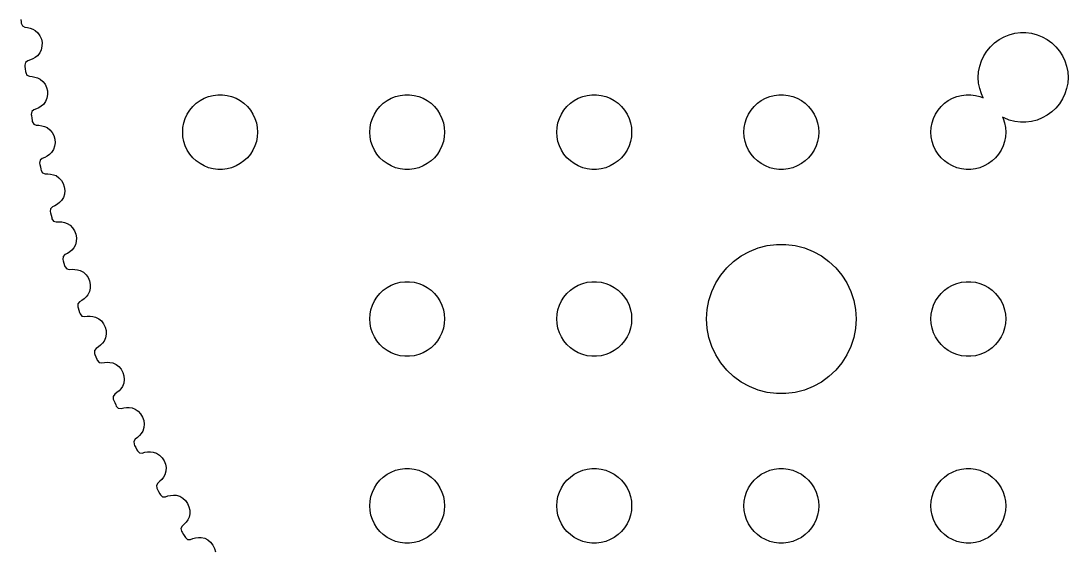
# Model space of a CAD drawing. Header units: metres. Extents: x -45.6 to 45.6, y 64.4 to 155.6.
# Drawn here: x -45.48 to -3.5, y 85.72 to 106.96 of the extents above; entities that cross this region are included whole.
import ezdxf

# ---------------------------------------------------------------- set-up
doc = ezdxf.new("R2010")
doc.units = ezdxf.units.M

msp = doc.modelspace()

# ---------------------------------------------------------------- linework, layer by layer
for p, q in [((-45.485, 107.019), (-45.4784, 106.92)), ((-45.4784, 106.92), (-45.4751, 106.872)), ((-45.4751, 106.872), (-45.4283, 106.763)), ((-45.4283, 106.763), (-45.3304, 106.715)), ((-45.3304, 106.715), (-45.221, 106.702)), ((-45.221, 106.702), (-45.1136, 106.676)), ((-45.1136, 106.676), (-45.0091, 106.637)), ((-45.0091, 106.637), (-44.9082, 106.585)), ((-44.9082, 106.585), (-44.8022, 106.488)), ((-44.8022, 106.488), (-44.7213, 106.37)), ((-44.7213, 106.37), (-44.6667, 106.237)), ((-44.6667, 106.237), (-44.6398, 106.095)), ((-6.45035, 106.084), (-6.26749, 106.217)), ((-6.26749, 106.217), (-6.0694, 106.326)), ((-6.0694, 106.326), (-5.85922, 106.409)), ((-5.85922, 106.409), (-5.64027, 106.465)), ((-5.64027, 106.465), (-5.41602, 106.493)), ((-5.41602, 106.493), (-5.18997, 106.493)), ((-5.18997, 106.493), (-4.96571, 106.465)), ((-4.96571, 106.465), (-4.74677, 106.409)), ((-4.74677, 106.409), (-4.53659, 106.326)), ((-4.53659, 106.326), (-4.3385, 106.217)), ((-4.3385, 106.217), (-4.15562, 106.084)), ((-44.6722, 105.809), (-44.7314, 105.679)), ((-44.6416, 105.95), (-44.6722, 105.809)), ((-44.6398, 106.095), (-44.6416, 105.95)), ((-6.75922, 105.755), (-6.61514, 105.929)), ((-6.61514, 105.929), (-6.45035, 106.084)), ((-4.15562, 106.084), (-3.99084, 105.929)), ((-3.99084, 105.929), (-3.84676, 105.755)), ((-45.1066, 105.395), (-45.2122, 105.363)), ((-45.0055, 105.44), (-45.1066, 105.395)), ((-44.9094, 105.497), (-45.0055, 105.44)), ((-44.819, 105.565), (-44.9094, 105.497)), ((-44.7314, 105.679), (-44.819, 105.565)), ((-6.97659, 105.36), (-6.88034, 105.564)), ((-6.88034, 105.564), (-6.75922, 105.755)), ((-3.84676, 105.755), (-3.72565, 105.564)), ((-3.72565, 105.564), (-3.62939, 105.36)), ((-45.3002, 105.299), (-45.3275, 105.184)), ((-45.3275, 105.184), (-45.3224, 105.136)), ((-45.3224, 105.136), (-45.3117, 105.038)), ((-45.3117, 105.038), (-45.3008, 104.939)), ((-45.2122, 105.363), (-45.3002, 105.299)), ((-7.08879, 104.923), (-7.04645, 105.145)), ((-7.04645, 105.145), (-6.97659, 105.36)), ((-3.62939, 105.36), (-3.55954, 105.145)), ((-3.55954, 105.145), (-3.51718, 104.923)), ((-45.3008, 104.939), (-45.2954, 104.891)), ((-45.2954, 104.891), (-45.2439, 104.785)), ((-45.2439, 104.785), (-45.144, 104.741)), ((-45.144, 104.741), (-45.0341, 104.733)), ((-45.0341, 104.733), (-44.9257, 104.711)), ((-44.9257, 104.711), (-44.8196, 104.677)), ((-44.8196, 104.677), (-44.7166, 104.629)), ((-44.7166, 104.629), (-44.6064, 104.537)), ((-44.6064, 104.537), (-44.5204, 104.423)), ((-7.103, 104.697), (-7.08879, 104.923)), ((-7.08879, 104.471), (-7.103, 104.697)), ((-3.51718, 104.923), (-3.50299, 104.697)), ((-3.50299, 104.697), (-3.51718, 104.471)), ((-44.5204, 104.423), (-44.4601, 104.292)), ((-44.4601, 104.292), (-44.4269, 104.151)), ((-44.4269, 104.151), (-44.4224, 104.006)), ((-7.04645, 104.249), (-7.08879, 104.471)), ((-6.97659, 104.034), (-7.04645, 104.249)), ((-3.55954, 104.249), (-3.62939, 104.034)), ((-3.51718, 104.471), (-3.55954, 104.249)), ((-44.5004, 103.732), (-44.5829, 103.614)), ((-44.4469, 103.864), (-44.5004, 103.732)), ((-44.4224, 104.006), (-44.4469, 103.864)), ((-38.4561, 103.656), (-38.3037, 103.766)), ((-38.3037, 103.766), (-38.1387, 103.857)), ((-38.1387, 103.857), (-37.9635, 103.927)), ((-37.9635, 103.927), (-37.7811, 103.973)), ((-37.7811, 103.973), (-37.5942, 103.997)), ((-37.5942, 103.997), (-37.4058, 103.997)), ((-37.4058, 103.997), (-37.2189, 103.973)), ((-37.2189, 103.973), (-37.0365, 103.927)), ((-37.0365, 103.927), (-36.8613, 103.857)), ((-36.8613, 103.857), (-36.6963, 103.766)), ((-36.6963, 103.766), (-36.5439, 103.656)), ((-30.9561, 103.656), (-30.8037, 103.766)), ((-30.8037, 103.766), (-30.6387, 103.857)), ((-30.6387, 103.857), (-30.4635, 103.927)), ((-30.4635, 103.927), (-30.2811, 103.973)), ((-30.2811, 103.973), (-30.0942, 103.997)), ((-30.0942, 103.997), (-29.9058, 103.997)), ((-29.9058, 103.997), (-29.7189, 103.973)), ((-29.7189, 103.973), (-29.5365, 103.927)), ((-29.5365, 103.927), (-29.3613, 103.857)), ((-29.3613, 103.857), (-29.1963, 103.766)), ((-29.1963, 103.766), (-29.0439, 103.656)), ((-23.4561, 103.656), (-23.3037, 103.766)), ((-23.3037, 103.766), (-23.1387, 103.857)), ((-23.1387, 103.857), (-22.9635, 103.927)), ((-22.9635, 103.927), (-22.7811, 103.973)), ((-22.7811, 103.973), (-22.5942, 103.997)), ((-22.5942, 103.997), (-22.4058, 103.997)), ((-22.4058, 103.997), (-22.2189, 103.973)), ((-22.2189, 103.973), (-22.0365, 103.927)), ((-22.0365, 103.927), (-21.8613, 103.857)), ((-21.8613, 103.857), (-21.6963, 103.766)), ((-21.6963, 103.766), (-21.5439, 103.656)), ((-15.9561, 103.656), (-15.8037, 103.766)), ((-15.8037, 103.766), (-15.6387, 103.857)), ((-15.6387, 103.857), (-15.4635, 103.927)), ((-15.4635, 103.927), (-15.2811, 103.973)), ((-15.2811, 103.973), (-15.0942, 103.997)), ((-15.0942, 103.997), (-14.9058, 103.997)), ((-14.9058, 103.997), (-14.7189, 103.973)), ((-14.7189, 103.973), (-14.5365, 103.927)), ((-14.5365, 103.927), (-14.3613, 103.857)), ((-14.3613, 103.857), (-14.1963, 103.766)), ((-14.1963, 103.766), (-14.0439, 103.656)), ((-8.45613, 103.656), (-8.30373, 103.766)), ((-8.30373, 103.766), (-8.13866, 103.857)), ((-8.13866, 103.857), (-7.96352, 103.927)), ((-7.96352, 103.927), (-7.78107, 103.973)), ((-7.78107, 103.973), (-7.59418, 103.997)), ((-7.59418, 103.997), (-7.40581, 103.997)), ((-7.40581, 103.997), (-7.21892, 103.973)), ((-7.21892, 103.973), (-7.03647, 103.927)), ((-7.03647, 103.927), (-6.90054, 103.873)), ((-6.90054, 103.873), (-6.97659, 104.034)), ((-3.72565, 103.83), (-3.84676, 103.639)), ((-3.62939, 104.034), (-3.72565, 103.83)), ((-45.0521, 103.328), (-45.0742, 103.211)), ((-44.9669, 103.396), (-45.0521, 103.328)), ((-44.8628, 103.432), (-44.9669, 103.396)), ((-44.7637, 103.481), (-44.8628, 103.432)), ((-44.6702, 103.542), (-44.7637, 103.481)), ((-44.5829, 103.614), (-44.6702, 103.542)), ((-38.8145, 103.223), (-38.7135, 103.382)), ((-38.7135, 103.382), (-38.5934, 103.527)), ((-38.5934, 103.527), (-38.4561, 103.656)), ((-36.5439, 103.656), (-36.4065, 103.527)), ((-36.4065, 103.527), (-36.2865, 103.382)), ((-36.2865, 103.382), (-36.1855, 103.223)), ((-31.3145, 103.223), (-31.2135, 103.382)), ((-31.2135, 103.382), (-31.0934, 103.527)), ((-31.0934, 103.527), (-30.9561, 103.656)), ((-29.0439, 103.656), (-28.9065, 103.527)), ((-28.9065, 103.527), (-28.7865, 103.382)), ((-28.7865, 103.382), (-28.6855, 103.223)), ((-23.8145, 103.223), (-23.7135, 103.382)), ((-23.7135, 103.382), (-23.5934, 103.527)), ((-23.5934, 103.527), (-23.4561, 103.656)), ((-21.5439, 103.656), (-21.4065, 103.527)), ((-21.4065, 103.527), (-21.2865, 103.382)), ((-21.2865, 103.382), (-21.1855, 103.223)), ((-16.3145, 103.223), (-16.2135, 103.382)), ((-16.2135, 103.382), (-16.0934, 103.527)), ((-16.0934, 103.527), (-15.9561, 103.656)), ((-14.0439, 103.656), (-13.9065, 103.527)), ((-13.9065, 103.527), (-13.7865, 103.382)), ((-13.7865, 103.382), (-13.6855, 103.223)), ((-8.81445, 103.223), (-8.71352, 103.382)), ((-8.71352, 103.382), (-8.59344, 103.527)), ((-8.59344, 103.527), (-8.45613, 103.656)), ((-4.15562, 103.31), (-4.3385, 103.177)), ((-3.99084, 103.465), (-4.15562, 103.31)), ((-3.84676, 103.639), (-3.99084, 103.465)), ((-45.0742, 103.211), (-45.0671, 103.164)), ((-45.0671, 103.164), (-45.0521, 103.066)), ((-45.0521, 103.066), (-45.0369, 102.968)), ((-45.0369, 102.968), (-45.0294, 102.92)), ((-45.0294, 102.92), (-44.9733, 102.816)), ((-38.9882, 102.688), (-38.9529, 102.873)), ((-38.9529, 102.873), (-38.8947, 103.052)), ((-38.8947, 103.052), (-38.8145, 103.223)), ((-36.1855, 103.223), (-36.1053, 103.052)), ((-36.1053, 103.052), (-36.0471, 102.873)), ((-36.0471, 102.873), (-36.0118, 102.688)), ((-31.4882, 102.688), (-31.4529, 102.873)), ((-31.4529, 102.873), (-31.3947, 103.052)), ((-31.3947, 103.052), (-31.3145, 103.223)), ((-28.6855, 103.223), (-28.6053, 103.052)), ((-28.6053, 103.052), (-28.5471, 102.873)), ((-28.5471, 102.873), (-28.5118, 102.688)), ((-23.9882, 102.688), (-23.9529, 102.873)), ((-23.9529, 102.873), (-23.8947, 103.052)), ((-23.8947, 103.052), (-23.8145, 103.223)), ((-21.1855, 103.223), (-21.1053, 103.052)), ((-21.1053, 103.052), (-21.0471, 102.873)), ((-21.0471, 102.873), (-21.0118, 102.688)), ((-16.4882, 102.688), (-16.4529, 102.873)), ((-16.4529, 102.873), (-16.3947, 103.052)), ((-16.3947, 103.052), (-16.3145, 103.223)), ((-13.6855, 103.223), (-13.6053, 103.052)), ((-13.6053, 103.052), (-13.5471, 102.873)), ((-13.5471, 102.873), (-13.5118, 102.688)), ((-8.98816, 102.688), (-8.95287, 102.873)), ((-8.95287, 102.873), (-8.89465, 103.052)), ((-8.89465, 103.052), (-8.81445, 103.223)), ((-6.0694, 103.068), (-6.1281, 103.101)), ((-6.1281, 103.101), (-6.10533, 103.052)), ((-6.10533, 103.052), (-6.04712, 102.873)), ((-5.85922, 102.985), (-6.0694, 103.068)), ((-6.04712, 102.873), (-6.01183, 102.688)), ((-5.64027, 102.929), (-5.85922, 102.985)), ((-5.41602, 102.901), (-5.64027, 102.929)), ((-5.18997, 102.901), (-5.41602, 102.901)), ((-4.96571, 102.929), (-5.18997, 102.901)), ((-4.74677, 102.985), (-4.96571, 102.929)), ((-4.53659, 103.068), (-4.74677, 102.985)), ((-4.3385, 103.177), (-4.53659, 103.068)), ((-44.9733, 102.816), (-44.8716, 102.777)), ((-44.8716, 102.777), (-44.7615, 102.774)), ((-44.7615, 102.774), (-44.6523, 102.757)), ((-44.6523, 102.757), (-44.5447, 102.727)), ((-44.5447, 102.727), (-44.4397, 102.684)), ((-44.4397, 102.684), (-44.3257, 102.597)), ((-44.3257, 102.597), (-44.2347, 102.486)), ((-44.2347, 102.486), (-44.1688, 102.358)), ((-39, 102.5), (-38.9882, 102.688)), ((-38.9882, 102.312), (-39, 102.5)), ((-36.0118, 102.688), (-36, 102.5)), ((-36, 102.5), (-36.0118, 102.312)), ((-31.5, 102.5), (-31.4882, 102.688)), ((-31.4882, 102.312), (-31.5, 102.5)), ((-28.5118, 102.688), (-28.5, 102.5)), ((-28.5, 102.5), (-28.5118, 102.312)), ((-24, 102.5), (-23.9882, 102.688)), ((-23.9882, 102.312), (-24, 102.5)), ((-21.0118, 102.688), (-21, 102.5)), ((-21, 102.5), (-21.0118, 102.312)), ((-16.5, 102.5), (-16.4882, 102.688)), ((-16.4882, 102.312), (-16.5, 102.5)), ((-13.5118, 102.688), (-13.5, 102.5)), ((-13.5, 102.5), (-13.5118, 102.312)), ((-9, 102.5), (-8.98816, 102.688)), ((-8.98816, 102.312), (-9, 102.5)), ((-6.01183, 102.688), (-6, 102.5)), ((-6, 102.5), (-6.01183, 102.312)), ((-44.1688, 102.358), (-44.1295, 102.219)), ((-44.1187, 102.074), (-44.1369, 101.931)), ((-44.1295, 102.219), (-44.1187, 102.074)), ((-38.9529, 102.127), (-38.9882, 102.312)), ((-38.8947, 101.948), (-38.9529, 102.127)), ((-36.0471, 102.127), (-36.1053, 101.948)), ((-36.0118, 102.312), (-36.0471, 102.127)), ((-31.4529, 102.127), (-31.4882, 102.312)), ((-31.3947, 101.948), (-31.4529, 102.127)), ((-28.5471, 102.127), (-28.6053, 101.948)), ((-28.5118, 102.312), (-28.5471, 102.127)), ((-23.9529, 102.127), (-23.9882, 102.312)), ((-23.8947, 101.948), (-23.9529, 102.127)), ((-21.0471, 102.127), (-21.1053, 101.948)), ((-21.0118, 102.312), (-21.0471, 102.127)), ((-16.4529, 102.127), (-16.4882, 102.312)), ((-16.3947, 101.948), (-16.4529, 102.127)), ((-13.5471, 102.127), (-13.6053, 101.948)), ((-13.5118, 102.312), (-13.5471, 102.127)), ((-8.95287, 102.127), (-8.98816, 102.312)), ((-8.89465, 101.948), (-8.95287, 102.127)), ((-6.04712, 102.127), (-6.10533, 101.948)), ((-6.01183, 102.312), (-6.04712, 102.127)), ((-44.346, 101.6), (-44.4368, 101.535)), ((-44.2619, 101.676), (-44.346, 101.6)), ((-44.1846, 101.797), (-44.2619, 101.676)), ((-44.1369, 101.931), (-44.1846, 101.797)), ((-38.8145, 101.777), (-38.8947, 101.948)), ((-38.7135, 101.618), (-38.8145, 101.777)), ((-38.5934, 101.473), (-38.7135, 101.618)), ((-36.2865, 101.618), (-36.4065, 101.473)), ((-36.1855, 101.777), (-36.2865, 101.618)), ((-36.1053, 101.948), (-36.1855, 101.777)), ((-31.3145, 101.777), (-31.3947, 101.948)), ((-31.2135, 101.618), (-31.3145, 101.777)), ((-31.0934, 101.473), (-31.2135, 101.618)), ((-28.7865, 101.618), (-28.9065, 101.473)), ((-28.6855, 101.777), (-28.7865, 101.618)), ((-28.6053, 101.948), (-28.6855, 101.777)), ((-23.8145, 101.777), (-23.8947, 101.948)), ((-23.7135, 101.618), (-23.8145, 101.777)), ((-23.5934, 101.473), (-23.7135, 101.618)), ((-21.2865, 101.618), (-21.4065, 101.473)), ((-21.1855, 101.777), (-21.2865, 101.618)), ((-21.1053, 101.948), (-21.1855, 101.777)), ((-16.3145, 101.777), (-16.3947, 101.948)), ((-16.2135, 101.618), (-16.3145, 101.777)), ((-16.0934, 101.473), (-16.2135, 101.618)), ((-13.7865, 101.618), (-13.9065, 101.473)), ((-13.6855, 101.777), (-13.7865, 101.618)), ((-13.6053, 101.948), (-13.6855, 101.777)), ((-8.81445, 101.777), (-8.89465, 101.948)), ((-8.71352, 101.618), (-8.81445, 101.777)), ((-8.59344, 101.473), (-8.71352, 101.618)), ((-6.28647, 101.618), (-6.40654, 101.473)), ((-6.18553, 101.777), (-6.28647, 101.618)), ((-6.10533, 101.948), (-6.18553, 101.777)), ((-44.7182, 101.369), (-44.7352, 101.252)), ((-44.7352, 101.252), (-44.7261, 101.205)), ((-44.7261, 101.205), (-44.7068, 101.107)), ((-44.636, 101.441), (-44.7182, 101.369)), ((-44.5337, 101.481), (-44.636, 101.441)), ((-44.4368, 101.535), (-44.5337, 101.481)), ((-38.4561, 101.344), (-38.5934, 101.473)), ((-38.3037, 101.234), (-38.4561, 101.344)), ((-38.1387, 101.143), (-38.3037, 101.234)), ((-36.6963, 101.234), (-36.8613, 101.143)), ((-36.5439, 101.344), (-36.6963, 101.234)), ((-36.4065, 101.473), (-36.5439, 101.344)), ((-30.9561, 101.344), (-31.0934, 101.473)), ((-30.8037, 101.234), (-30.9561, 101.344)), ((-30.6387, 101.143), (-30.8037, 101.234)), ((-29.1963, 101.234), (-29.3613, 101.143)), ((-29.0439, 101.344), (-29.1963, 101.234)), ((-28.9065, 101.473), (-29.0439, 101.344)), ((-23.4561, 101.344), (-23.5934, 101.473)), ((-23.3037, 101.234), (-23.4561, 101.344)), ((-23.1387, 101.143), (-23.3037, 101.234)), ((-21.6963, 101.234), (-21.8613, 101.143)), ((-21.5439, 101.344), (-21.6963, 101.234)), ((-21.4065, 101.473), (-21.5439, 101.344)), ((-15.9561, 101.344), (-16.0934, 101.473)), ((-15.8037, 101.234), (-15.9561, 101.344)), ((-15.6387, 101.143), (-15.8037, 101.234)), ((-14.1963, 101.234), (-14.3613, 101.143)), ((-14.0439, 101.344), (-14.1963, 101.234)), ((-13.9065, 101.473), (-14.0439, 101.344)), ((-8.45613, 101.344), (-8.59344, 101.473)), ((-8.30373, 101.234), (-8.45613, 101.344)), ((-8.13866, 101.143), (-8.30373, 101.234)), ((-6.69626, 101.234), (-6.86133, 101.143)), ((-6.54385, 101.344), (-6.69626, 101.234)), ((-6.40654, 101.473), (-6.54385, 101.344)), ((-44.7068, 101.107), (-44.6873, 101.01)), ((-44.6873, 101.01), (-44.6778, 100.963)), ((-44.6778, 100.963), (-44.6171, 100.861)), ((-44.6171, 100.861), (-44.5138, 100.826)), ((-44.5138, 100.826), (-44.4037, 100.828)), ((-44.4037, 100.828), (-44.2938, 100.816)), ((-44.2938, 100.816), (-44.1851, 100.791)), ((-44.1851, 100.791), (-44.0783, 100.753)), ((-37.9635, 101.073), (-38.1387, 101.143)), ((-37.7811, 101.027), (-37.9635, 101.073)), ((-37.5942, 101.003), (-37.7811, 101.027)), ((-37.4058, 101.003), (-37.5942, 101.003)), ((-37.2189, 101.027), (-37.4058, 101.003)), ((-37.0365, 101.073), (-37.2189, 101.027)), ((-36.8613, 101.143), (-37.0365, 101.073)), ((-30.4635, 101.073), (-30.6387, 101.143)), ((-30.2811, 101.027), (-30.4635, 101.073)), ((-30.0942, 101.003), (-30.2811, 101.027)), ((-29.9058, 101.003), (-30.0942, 101.003)), ((-29.7189, 101.027), (-29.9058, 101.003)), ((-29.5365, 101.073), (-29.7189, 101.027)), ((-29.3613, 101.143), (-29.5365, 101.073)), ((-22.9635, 101.073), (-23.1387, 101.143)), ((-22.7811, 101.027), (-22.9635, 101.073)), ((-22.5942, 101.003), (-22.7811, 101.027)), ((-22.4058, 101.003), (-22.5942, 101.003)), ((-22.2189, 101.027), (-22.4058, 101.003)), ((-22.0365, 101.073), (-22.2189, 101.027)), ((-21.8613, 101.143), (-22.0365, 101.073)), ((-15.4635, 101.073), (-15.6387, 101.143)), ((-15.2811, 101.027), (-15.4635, 101.073)), ((-15.0942, 101.003), (-15.2811, 101.027)), ((-14.9058, 101.003), (-15.0942, 101.003)), ((-14.7189, 101.027), (-14.9058, 101.003)), ((-14.5365, 101.073), (-14.7189, 101.027)), ((-14.3613, 101.143), (-14.5365, 101.073)), ((-7.96352, 101.073), (-8.13866, 101.143)), ((-7.78107, 101.027), (-7.96352, 101.073)), ((-7.59418, 101.003), (-7.78107, 101.027)), ((-7.40581, 101.003), (-7.59418, 101.003)), ((-7.21892, 101.027), (-7.40581, 101.003)), ((-7.03647, 101.073), (-7.21892, 101.027)), ((-6.86133, 101.143), (-7.03647, 101.073)), ((-44.0783, 100.753), (-43.9605, 100.67)), ((-43.9605, 100.67), (-43.8649, 100.564)), ((-43.8649, 100.564), (-43.7934, 100.439)), ((-43.7934, 100.439), (-43.7481, 100.301)), ((-43.743, 100.014), (-43.7847, 99.8771)), ((-43.7481, 100.301), (-43.731, 100.157)), ((-43.731, 100.157), (-43.743, 100.014)), ((-44.2202, 99.5018), (-44.2991, 99.4267)), ((-44.1197, 99.547), (-44.2202, 99.5018)), ((-44.0252, 99.6044), (-44.1197, 99.547)), ((-43.9374, 99.6732), (-44.0252, 99.6044)), ((-43.8567, 99.7528), (-43.9374, 99.6732)), ((-43.7847, 99.8771), (-43.8567, 99.7528)), ((-44.2991, 99.4267), (-44.3111, 99.3088)), ((-44.3111, 99.3088), (-44.2999, 99.2623)), ((-44.2999, 99.2623), (-44.2763, 99.1657)), ((-44.2763, 99.1657), (-44.2526, 99.0691)), ((-44.2526, 99.0691), (-44.241, 99.0226)), ((-44.241, 99.0226), (-44.176, 98.9237)), ((-44.176, 98.9237), (-44.0713, 98.8934)), ((-44.0713, 98.8934), (-43.9613, 98.8998)), ((-43.9613, 98.8998), (-43.8511, 98.8926)), ((-43.8511, 98.8926), (-43.7413, 98.8721)), ((-43.7413, 98.8721), (-43.633, 98.8387)), ((-43.633, 98.8387), (-43.5117, 98.7616)), ((-43.5117, 98.7616), (-43.4115, 98.6595)), ((-43.4115, 98.6595), (-43.3347, 98.5379)), ((-43.3347, 98.5379), (-43.2834, 98.4023)), ((-43.2834, 98.4023), (-43.26, 98.2591)), ((-43.26, 98.2591), (-43.2657, 98.1154)), ((-43.368, 97.8495), (-43.4451, 97.7666)), ((-43.3015, 97.9769), (-43.368, 97.8495)), ((-43.2657, 98.1154), (-43.3015, 97.9769)), ((-16.2773, 97.7145), (-15.927, 97.8532)), ((-15.927, 97.8532), (-15.5621, 97.9469)), ((-15.5621, 97.9469), (-15.1884, 97.9941)), ((-15.1884, 97.9941), (-14.8116, 97.9941)), ((-14.8116, 97.9941), (-14.4379, 97.9469)), ((-14.4379, 97.9469), (-14.0729, 97.8532)), ((-14.0729, 97.8532), (-13.7227, 97.7145)), ((-43.7957, 97.5045), (-43.8026, 97.3862)), ((-43.7202, 97.5829), (-43.7957, 97.5045)), ((-43.6217, 97.6324), (-43.7202, 97.5829)), ((-43.5299, 97.6939), (-43.6217, 97.6324)), ((-43.4451, 97.7666), (-43.5299, 97.6939)), ((-16.9123, 97.3116), (-16.6075, 97.533)), ((-16.6075, 97.533), (-16.2773, 97.7145)), ((-13.7227, 97.7145), (-13.3925, 97.533)), ((-13.3925, 97.533), (-13.0877, 97.3116)), ((-43.8026, 97.3862), (-43.7893, 97.3402)), ((-43.7893, 97.3402), (-43.7616, 97.2447)), ((-43.7616, 97.2447), (-43.7337, 97.1492)), ((-43.7337, 97.1492), (-43.7201, 97.1033)), ((-43.7201, 97.1033), (-43.6509, 97.0073)), ((-43.6509, 97.0073), (-43.5449, 96.9817)), ((-43.5449, 96.9817), (-43.4353, 96.9928)), ((-43.4353, 96.9928), (-43.3248, 96.9904)), ((-43.3248, 96.9904), (-43.2143, 96.9747)), ((-17.427, 96.7634), (-17.1869, 97.0536)), ((-17.1869, 97.0536), (-16.9123, 97.3116)), ((-13.0877, 97.3116), (-12.8131, 97.0536)), ((-12.8131, 97.0536), (-12.5729, 96.7634)), ((-43.2143, 96.9747), (-43.1046, 96.946)), ((-43.1046, 96.946), (-42.9801, 96.8743)), ((-42.9801, 96.8743), (-42.8756, 96.7767)), ((-42.8756, 96.7767), (-42.7935, 96.6586)), ((-42.7935, 96.6586), (-42.7363, 96.5253)), ((-17.6289, 96.4453), (-17.427, 96.7634)), ((-12.5729, 96.7634), (-12.3711, 96.4453)), ((-42.7363, 96.5253), (-42.7067, 96.3833)), ((-42.7062, 96.2395), (-42.7358, 96.0996)), ((-42.7067, 96.3833), (-42.7062, 96.2395)), ((-31.0934, 96.0268), (-30.9561, 96.1558)), ((-30.9561, 96.1558), (-30.8037, 96.2665)), ((-30.8037, 96.2665), (-30.6387, 96.3573)), ((-30.6387, 96.3573), (-30.4635, 96.4266)), ((-30.4635, 96.4266), (-30.2811, 96.4734)), ((-30.2811, 96.4734), (-30.0942, 96.4971)), ((-30.0942, 96.4971), (-29.9058, 96.4971)), ((-29.9058, 96.4971), (-29.7189, 96.4734)), ((-29.7189, 96.4734), (-29.5365, 96.4266)), ((-29.5365, 96.4266), (-29.3613, 96.3573)), ((-29.3613, 96.3573), (-29.1963, 96.2665)), ((-29.1963, 96.2665), (-29.0439, 96.1558)), ((-29.0439, 96.1558), (-28.9065, 96.0268)), ((-23.5934, 96.0268), (-23.4561, 96.1558)), ((-23.4561, 96.1558), (-23.3037, 96.2665)), ((-23.3037, 96.2665), (-23.1387, 96.3573)), ((-23.1387, 96.3573), (-22.9635, 96.4266)), ((-22.9635, 96.4266), (-22.7811, 96.4734)), ((-22.7811, 96.4734), (-22.5942, 96.4971)), ((-22.5942, 96.4971), (-22.4058, 96.4971)), ((-22.4058, 96.4971), (-22.2189, 96.4734)), ((-22.2189, 96.4734), (-22.0365, 96.4266)), ((-22.0365, 96.4266), (-21.8613, 96.3573)), ((-21.8613, 96.3573), (-21.6963, 96.2665)), ((-21.6963, 96.2665), (-21.5439, 96.1558)), ((-21.5439, 96.1558), (-21.4065, 96.0268)), ((-17.7893, 96.1044), (-17.6289, 96.4453)), ((-12.3711, 96.4453), (-12.2107, 96.1044)), ((-8.59344, 96.0268), (-8.45613, 96.1558)), ((-8.45613, 96.1558), (-8.30373, 96.2665)), ((-8.30373, 96.2665), (-8.13866, 96.3573)), ((-8.13866, 96.3573), (-7.96352, 96.4266)), ((-7.96352, 96.4266), (-7.78107, 96.4734)), ((-7.78107, 96.4734), (-7.59418, 96.4971)), ((-7.59418, 96.4971), (-7.40581, 96.4971)), ((-7.40581, 96.4971), (-7.21892, 96.4734)), ((-7.21892, 96.4734), (-7.03647, 96.4266)), ((-7.03647, 96.4266), (-6.86133, 96.3573)), ((-6.86133, 96.3573), (-6.69626, 96.2665)), ((-6.69626, 96.2665), (-6.54385, 96.1558)), ((-6.54385, 96.1558), (-6.40654, 96.0268)), ((-43.0408, 95.7415), (-43.1369, 95.6877)), ((-42.9517, 95.8069), (-43.0408, 95.7415)), ((-42.8701, 95.8831), (-42.9517, 95.8069)), ((-42.7967, 95.9694), (-42.8701, 95.8831)), ((-42.7358, 96.0996), (-42.7967, 95.9694)), ((-31.3947, 95.5522), (-31.3145, 95.7226)), ((-31.3145, 95.7226), (-31.2135, 95.8817)), ((-31.2135, 95.8817), (-31.0934, 96.0268)), ((-28.9065, 96.0268), (-28.7865, 95.8817)), ((-28.7865, 95.8817), (-28.6855, 95.7226)), ((-28.6855, 95.7226), (-28.6053, 95.5522)), ((-23.8947, 95.5522), (-23.8145, 95.7226)), ((-23.8145, 95.7226), (-23.7135, 95.8817)), ((-23.7135, 95.8817), (-23.5934, 96.0268)), ((-21.4065, 96.0268), (-21.2865, 95.8817)), ((-21.2865, 95.8817), (-21.1855, 95.7226)), ((-21.1855, 95.7226), (-21.1053, 95.5522)), ((-17.9763, 95.376), (-17.9057, 95.7461)), ((-17.9057, 95.7461), (-17.7893, 96.1044)), ((-12.2107, 96.1044), (-12.0942, 95.7461)), ((-12.0942, 95.7461), (-12.0237, 95.376)), ((-8.89465, 95.5522), (-8.81445, 95.7226)), ((-8.81445, 95.7226), (-8.71352, 95.8817)), ((-8.71352, 95.8817), (-8.59344, 96.0268)), ((-6.40654, 96.0268), (-6.28647, 95.8817)), ((-6.28647, 95.8817), (-6.18553, 95.7226)), ((-6.18553, 95.7226), (-6.10533, 95.5522)), ((-43.209, 95.606), (-43.2106, 95.4875)), ((-43.2106, 95.4875), (-43.1954, 95.4422)), ((-43.1369, 95.6877), (-43.209, 95.606)), ((-43.1954, 95.4422), (-43.1636, 95.3479)), ((-43.1636, 95.3479), (-43.1315, 95.2538)), ((-31.4882, 95.188), (-31.4529, 95.373)), ((-31.4529, 95.373), (-31.3947, 95.5522)), ((-28.6053, 95.5522), (-28.5471, 95.373)), ((-28.5471, 95.373), (-28.5118, 95.188)), ((-23.9882, 95.188), (-23.9529, 95.373)), ((-23.9529, 95.373), (-23.8947, 95.5522)), ((-21.1053, 95.5522), (-21.0471, 95.373)), ((-21.0471, 95.373), (-21.0118, 95.188)), ((-18, 95), (-17.9763, 95.376)), ((-12.0237, 95.376), (-12, 95)), ((-8.98816, 95.188), (-8.95287, 95.373)), ((-8.95287, 95.373), (-8.89465, 95.5522)), ((-6.10533, 95.5522), (-6.04712, 95.373)), ((-6.04712, 95.373), (-6.01183, 95.188)), ((-43.1315, 95.2538), (-43.116, 95.2086)), ((-43.116, 95.2086), (-43.0426, 95.1157)), ((-43.0426, 95.1157), (-42.9356, 95.0947)), ((-42.9356, 95.0947), (-42.8266, 95.1105)), ((-42.8266, 95.1105), (-42.7161, 95.113)), ((-42.7161, 95.113), (-42.605, 95.1021)), ((-42.605, 95.1021), (-42.4942, 95.0782)), ((-42.4942, 95.0782), (-42.3667, 95.012)), ((-42.3667, 95.012), (-42.258, 94.9191)), ((-42.258, 94.9191), (-42.1708, 94.8046)), ((-31.5, 95), (-31.4882, 95.188)), ((-31.4882, 94.812), (-31.5, 95)), ((-28.5118, 95.188), (-28.5, 95)), ((-28.5, 95), (-28.5118, 94.812)), ((-24, 95), (-23.9882, 95.188)), ((-23.9882, 94.812), (-24, 95)), ((-21.0118, 95.188), (-21, 95)), ((-21, 95), (-21.0118, 94.812)), ((-17.9763, 94.624), (-18, 95)), ((-12, 95), (-12.0237, 94.624)), ((-9, 95), (-8.98816, 95.188)), ((-8.98816, 94.812), (-9, 95)), ((-6.01183, 95.188), (-6, 95)), ((-6, 95), (-6.01183, 94.812)), ((-42.1708, 94.8046), (-42.1079, 94.674)), ((-42.1079, 94.674), (-42.0721, 94.5335)), ((-42.0721, 94.5335), (-42.0653, 94.3898)), ((-31.4529, 94.627), (-31.4882, 94.812)), ((-31.3947, 94.4478), (-31.4529, 94.627)), ((-28.5471, 94.627), (-28.6053, 94.4478)), ((-28.5118, 94.812), (-28.5471, 94.627)), ((-23.9529, 94.627), (-23.9882, 94.812)), ((-23.8947, 94.4478), (-23.9529, 94.627)), ((-21.0471, 94.627), (-21.1053, 94.4478)), ((-21.0118, 94.812), (-21.0471, 94.627)), ((-17.9057, 94.2539), (-17.9763, 94.624)), ((-12.0237, 94.624), (-12.0942, 94.2539)), ((-8.95287, 94.627), (-8.98816, 94.812)), ((-8.89465, 94.4478), (-8.95287, 94.627)), ((-6.04712, 94.627), (-6.10533, 94.4478)), ((-6.01183, 94.812), (-6.04712, 94.627)), ((-42.1439, 94.116), (-42.2136, 94.0266)), ((-42.0888, 94.2487), (-42.1439, 94.116)), ((-42.0653, 94.3898), (-42.0888, 94.2487)), ((-31.3145, 94.2774), (-31.3947, 94.4478)), ((-31.2135, 94.1183), (-31.3145, 94.2774)), ((-31.0934, 93.9732), (-31.2135, 94.1183)), ((-28.7865, 94.1183), (-28.9065, 93.9732)), ((-28.6855, 94.2774), (-28.7865, 94.1183)), ((-28.6053, 94.4478), (-28.6855, 94.2774)), ((-23.8145, 94.2774), (-23.8947, 94.4478)), ((-23.7135, 94.1183), (-23.8145, 94.2774)), ((-23.5934, 93.9732), (-23.7135, 94.1183)), ((-21.2865, 94.1183), (-21.4065, 93.9732)), ((-21.1855, 94.2774), (-21.2865, 94.1183)), ((-21.1053, 94.4478), (-21.1855, 94.2774)), ((-17.7893, 93.8956), (-17.9057, 94.2539)), ((-12.0942, 94.2539), (-12.2107, 93.8956)), ((-8.81445, 94.2774), (-8.89465, 94.4478)), ((-8.71352, 94.1183), (-8.81445, 94.2774)), ((-8.59344, 93.9732), (-8.71352, 94.1183)), ((-6.28647, 94.1183), (-6.40654, 93.9732)), ((-6.18553, 94.2774), (-6.28647, 94.1183)), ((-6.10533, 94.4478), (-6.18553, 94.2774)), ((-42.4716, 93.8197), (-42.54, 93.735)), ((-42.54, 93.735), (-42.5365, 93.6165)), ((-42.3779, 93.8776), (-42.4716, 93.8197)), ((-42.2917, 93.9469), (-42.3779, 93.8776)), ((-42.2136, 94.0266), (-42.2917, 93.9469)), ((-30.9561, 93.8442), (-31.0934, 93.9732)), ((-30.8037, 93.7335), (-30.9561, 93.8442)), ((-30.6387, 93.6428), (-30.8037, 93.7335)), ((-30.4635, 93.5734), (-30.6387, 93.6428)), ((-29.3613, 93.6428), (-29.5365, 93.5734)), ((-29.1963, 93.7335), (-29.3613, 93.6428)), ((-29.0439, 93.8442), (-29.1963, 93.7335)), ((-28.9065, 93.9732), (-29.0439, 93.8442)), ((-23.4561, 93.8442), (-23.5934, 93.9732)), ((-23.3037, 93.7335), (-23.4561, 93.8442)), ((-23.1387, 93.6428), (-23.3037, 93.7335)), ((-22.9635, 93.5734), (-23.1387, 93.6428)), ((-21.8613, 93.6428), (-22.0365, 93.5734)), ((-21.6963, 93.7335), (-21.8613, 93.6428)), ((-21.5439, 93.8442), (-21.6963, 93.7335)), ((-21.4065, 93.9732), (-21.5439, 93.8442)), ((-17.6289, 93.5547), (-17.7893, 93.8956)), ((-12.2107, 93.8956), (-12.3711, 93.5547)), ((-8.45613, 93.8442), (-8.59344, 93.9732)), ((-8.30373, 93.7335), (-8.45613, 93.8442)), ((-8.13866, 93.6428), (-8.30373, 93.7335)), ((-7.96352, 93.5734), (-8.13866, 93.6428)), ((-6.86133, 93.6428), (-7.03647, 93.5734)), ((-6.69626, 93.7335), (-6.86133, 93.6428)), ((-6.54385, 93.8442), (-6.69626, 93.7335)), ((-6.40654, 93.9732), (-6.54385, 93.8442)), ((-42.5365, 93.6165), (-42.5193, 93.5719)), ((-42.5193, 93.5719), (-42.4834, 93.4791)), ((-42.4834, 93.4791), (-42.4472, 93.3865)), ((-42.4472, 93.3865), (-42.4297, 93.3419)), ((-42.4297, 93.3419), (-42.3524, 93.2524)), ((-42.3524, 93.2524), (-42.2446, 93.236)), ((-42.2446, 93.236), (-42.1364, 93.2567)), ((-42.1364, 93.2567), (-42.0261, 93.2639)), ((-42.0261, 93.2639), (-41.9146, 93.2579)), ((-41.9146, 93.2579), (-41.8028, 93.2389)), ((-41.8028, 93.2389), (-41.6726, 93.1783)), ((-30.2811, 93.5266), (-30.4635, 93.5734)), ((-30.0942, 93.503), (-30.2811, 93.5266)), ((-29.9058, 93.503), (-30.0942, 93.503)), ((-29.7189, 93.5266), (-29.9058, 93.503)), ((-29.5365, 93.5734), (-29.7189, 93.5266)), ((-22.7811, 93.5266), (-22.9635, 93.5734)), ((-22.5942, 93.503), (-22.7811, 93.5266)), ((-22.4058, 93.503), (-22.5942, 93.503)), ((-22.2189, 93.5266), (-22.4058, 93.503)), ((-22.0365, 93.5734), (-22.2189, 93.5266)), ((-17.427, 93.2366), (-17.6289, 93.5547)), ((-17.1869, 92.9464), (-17.427, 93.2366)), ((-12.5729, 93.2366), (-12.8131, 92.9464)), ((-12.3711, 93.5547), (-12.5729, 93.2366)), ((-7.78107, 93.5266), (-7.96352, 93.5734)), ((-7.59418, 93.503), (-7.78107, 93.5266)), ((-7.40581, 93.503), (-7.59418, 93.503)), ((-7.21892, 93.5266), (-7.40581, 93.503)), ((-7.03647, 93.5734), (-7.21892, 93.5266)), ((-41.6726, 93.1783), (-41.5599, 93.0902)), ((-41.5599, 93.0902), (-41.4679, 92.9796)), ((-41.4679, 92.9796), (-41.3993, 92.8519)), ((-41.3993, 92.8519), (-41.3574, 92.713)), ((-16.9123, 92.6885), (-17.1869, 92.9464)), ((-12.8131, 92.9464), (-13.0877, 92.6885)), ((-41.3617, 92.4278), (-41.411, 92.2928)), ((-41.3444, 92.5697), (-41.3617, 92.4278)), ((-41.3574, 92.713), (-41.3444, 92.5697)), ((-16.6075, 92.467), (-16.9123, 92.6885)), ((-16.2773, 92.2855), (-16.6075, 92.467)), ((-13.3925, 92.467), (-13.7227, 92.2855)), ((-13.0877, 92.6885), (-13.3925, 92.467)), ((-41.7254, 91.9825), (-41.7901, 91.8949)), ((-41.6343, 92.0445), (-41.7254, 91.9825)), ((-41.5512, 92.1174), (-41.6343, 92.0445)), ((-41.4766, 92.2005), (-41.5512, 92.1174)), ((-41.411, 92.2928), (-41.4766, 92.2005)), ((-15.927, 92.1468), (-16.2773, 92.2855)), ((-15.5621, 92.0531), (-15.927, 92.1468)), ((-15.1884, 92.0059), (-15.5621, 92.0531)), ((-14.8116, 92.0059), (-15.1884, 92.0059)), ((-14.4379, 92.0531), (-14.8116, 92.0059)), ((-14.0729, 92.1468), (-14.4379, 92.0531)), ((-13.7227, 92.2855), (-14.0729, 92.1468)), ((-41.7901, 91.8949), (-41.7814, 91.7767)), ((-41.7814, 91.7767), (-41.7622, 91.7328)), ((-41.7622, 91.7328), (-41.7223, 91.6418)), ((-41.7223, 91.6418), (-41.6821, 91.5508)), ((-41.6821, 91.5508), (-41.6627, 91.507)), ((-41.6627, 91.507), (-41.5815, 91.4209)), ((-41.5815, 91.4209), (-41.4732, 91.4093)), ((-41.4732, 91.4093), (-41.3659, 91.4346)), ((-41.3659, 91.4346), (-41.2561, 91.4467)), ((-41.2561, 91.4467), (-41.1445, 91.4456)), ((-41.1445, 91.4456), (-41.032, 91.4314)), ((-41.032, 91.4314), (-40.8992, 91.3766)), ((-40.8992, 91.3766), (-40.7828, 91.2935)), ((-40.7828, 91.2935), (-40.686, 91.187)), ((-40.686, 91.187), (-40.6119, 91.0624)), ((-40.6119, 91.0624), (-40.564, 90.9255)), ((-40.564, 90.9255), (-40.5447, 90.7829)), ((-40.5447, 90.7829), (-40.5558, 90.6403)), ((-40.7316, 90.322), (-40.8114, 90.2455)), ((-40.6608, 90.4082), (-40.7316, 90.322)), ((-40.5992, 90.5034), (-40.6608, 90.4082)), ((-40.5558, 90.6403), (-40.5992, 90.5034)), ((-40.8997, 90.1796), (-40.9606, 90.0892)), ((-40.9606, 90.0892), (-40.9467, 89.9716)), ((-40.9467, 89.9716), (-40.9257, 89.9286)), ((-40.9257, 89.9286), (-40.8818, 89.8393)), ((-40.8114, 90.2455), (-40.8997, 90.1796)), ((-40.8818, 89.8393), (-40.8377, 89.7502)), ((-40.8377, 89.7502), (-40.8164, 89.7073)), ((-40.8164, 89.7073), (-40.7316, 89.6248)), ((-40.7316, 89.6248), (-40.6228, 89.6179)), ((-40.6228, 89.6179), (-40.5168, 89.6479)), ((-40.5168, 89.6479), (-40.4075, 89.6648)), ((-40.4075, 89.6648), (-40.296, 89.6685)), ((-40.296, 89.6685), (-40.183, 89.6593)), ((-40.183, 89.6593), (-40.0479, 89.6103)), ((-40.0479, 89.6103), (-39.928, 89.5323)), ((-39.928, 89.5323), (-39.8266, 89.4302)), ((-39.8266, 89.4302), (-39.7472, 89.3089)), ((-39.7472, 89.3089), (-39.6934, 89.1743)), ((-39.6934, 89.1743), (-39.6679, 89.0327)), ((-39.6679, 89.0327), (-39.6728, 88.8897)), ((-39.7675, 88.6533), (-39.8345, 88.564)), ((-39.7101, 88.751), (-39.7675, 88.6533)), ((-39.6728, 88.8897), (-39.7101, 88.751)), ((-31.0934, 88.5268), (-30.9561, 88.6558)), ((-30.9561, 88.6558), (-30.8037, 88.7665)), ((-30.8037, 88.7665), (-30.6387, 88.8573)), ((-30.6387, 88.8573), (-30.4635, 88.9266)), ((-30.4635, 88.9266), (-30.2811, 88.9734)), ((-30.2811, 88.9734), (-30.0942, 88.997)), ((-30.0942, 88.997), (-29.9058, 88.997)), ((-29.9058, 88.997), (-29.7189, 88.9734)), ((-29.7189, 88.9734), (-29.5365, 88.9266)), ((-29.5365, 88.9266), (-29.3613, 88.8573)), ((-29.3613, 88.8573), (-29.1963, 88.7665)), ((-29.1963, 88.7665), (-29.0439, 88.6558)), ((-29.0439, 88.6558), (-28.9065, 88.5268)), ((-23.5934, 88.5268), (-23.4561, 88.6558)), ((-23.4561, 88.6558), (-23.3037, 88.7665)), ((-23.3037, 88.7665), (-23.1387, 88.8573)), ((-23.1387, 88.8573), (-22.9635, 88.9266)), ((-22.9635, 88.9266), (-22.7811, 88.9734)), ((-22.7811, 88.9734), (-22.5942, 88.997)), ((-22.5942, 88.997), (-22.4058, 88.997)), ((-22.4058, 88.997), (-22.2189, 88.9734)), ((-22.2189, 88.9734), (-22.0365, 88.9266)), ((-22.0365, 88.9266), (-21.8613, 88.8573)), ((-21.8613, 88.8573), (-21.6963, 88.7665)), ((-21.6963, 88.7665), (-21.5439, 88.6558)), ((-21.5439, 88.6558), (-21.4065, 88.5268)), ((-16.0934, 88.5268), (-15.9561, 88.6558)), ((-15.9561, 88.6558), (-15.8037, 88.7665)), ((-15.8037, 88.7665), (-15.6387, 88.8573)), ((-15.6387, 88.8573), (-15.4635, 88.9266)), ((-15.4635, 88.9266), (-15.2811, 88.9734)), ((-15.2811, 88.9734), (-15.0942, 88.997)), ((-15.0942, 88.997), (-14.9058, 88.997)), ((-14.9058, 88.997), (-14.7189, 88.9734)), ((-14.7189, 88.9734), (-14.5365, 88.9266)), ((-14.5365, 88.9266), (-14.3613, 88.8573)), ((-14.3613, 88.8573), (-14.1963, 88.7665)), ((-14.1963, 88.7665), (-14.0439, 88.6558)), ((-14.0439, 88.6558), (-13.9065, 88.5268)), ((-8.59344, 88.5268), (-8.45613, 88.6558)), ((-8.45613, 88.6558), (-8.30373, 88.7665)), ((-8.30373, 88.7665), (-8.13866, 88.8573)), ((-8.13866, 88.8573), (-7.96352, 88.9266)), ((-7.96352, 88.9266), (-7.78107, 88.9734)), ((-7.78107, 88.9734), (-7.59418, 88.997)), ((-7.59418, 88.997), (-7.40581, 88.997)), ((-7.40581, 88.997), (-7.21892, 88.9734)), ((-7.21892, 88.9734), (-7.03647, 88.9266)), ((-7.03647, 88.9266), (-6.86133, 88.8573)), ((-6.86133, 88.8573), (-6.69626, 88.7665)), ((-6.69626, 88.7665), (-6.54385, 88.6558)), ((-6.54385, 88.6558), (-6.40654, 88.5268)), ((-39.9963, 88.4145), (-40.0531, 88.3215)), ((-40.0531, 88.3215), (-40.0341, 88.2045)), ((-40.0341, 88.2045), (-40.0112, 88.1625)), ((-40.0112, 88.1625), (-39.9635, 88.0753)), ((-39.9109, 88.4841), (-39.9963, 88.4145)), ((-39.8345, 88.564), (-39.9109, 88.4841)), ((-31.3947, 88.0522), (-31.3145, 88.2226)), ((-31.3145, 88.2226), (-31.2135, 88.3817)), ((-31.2135, 88.3817), (-31.0934, 88.5268)), ((-28.9065, 88.5268), (-28.7865, 88.3817)), ((-28.7865, 88.3817), (-28.6855, 88.2226)), ((-28.6855, 88.2226), (-28.6053, 88.0522)), ((-23.8947, 88.0522), (-23.8145, 88.2226)), ((-23.8145, 88.2226), (-23.7135, 88.3817)), ((-23.7135, 88.3817), (-23.5934, 88.5268)), ((-21.4065, 88.5268), (-21.2865, 88.3817)), ((-21.2865, 88.3817), (-21.1855, 88.2226)), ((-21.1855, 88.2226), (-21.1053, 88.0522)), ((-16.3947, 88.0522), (-16.3145, 88.2226)), ((-16.3145, 88.2226), (-16.2135, 88.3817)), ((-16.2135, 88.3817), (-16.0934, 88.5268)), ((-13.9065, 88.5268), (-13.7865, 88.3817)), ((-13.7865, 88.3817), (-13.6855, 88.2226)), ((-13.6855, 88.2226), (-13.6053, 88.0522)), ((-8.89465, 88.0522), (-8.81445, 88.2226)), ((-8.81445, 88.2226), (-8.71352, 88.3817)), ((-8.71352, 88.3817), (-8.59344, 88.5268)), ((-6.40654, 88.5268), (-6.28647, 88.3817)), ((-6.28647, 88.3817), (-6.18553, 88.2226)), ((-6.18553, 88.2226), (-6.10533, 88.0522)), ((-39.9635, 88.0753), (-39.9156, 87.9881)), ((-39.9156, 87.9881), (-39.8924, 87.9463)), ((-39.8924, 87.9463), (-39.804, 87.8675)), ((-39.804, 87.8675), (-39.6951, 87.8654)), ((-39.6951, 87.8654), (-39.5904, 87.9)), ((-39.5904, 87.9), (-39.4821, 87.9216)), ((-39.4821, 87.9216), (-39.3708, 87.9302)), ((-39.3708, 87.9302), (-39.2574, 87.9259)), ((-39.2574, 87.9259), (-39.1204, 87.8828)), ((-39.1204, 87.8828), (-38.9972, 87.8102)), ((-38.9972, 87.8102), (-38.8915, 87.7126)), ((-31.4882, 87.688), (-31.4529, 87.873)), ((-31.4529, 87.873), (-31.3947, 88.0522)), ((-28.6053, 88.0522), (-28.5471, 87.873)), ((-28.5471, 87.873), (-28.5118, 87.688)), ((-23.9882, 87.688), (-23.9529, 87.873)), ((-23.9529, 87.873), (-23.8947, 88.0522)), ((-21.1053, 88.0522), (-21.0471, 87.873)), ((-21.0471, 87.873), (-21.0118, 87.688)), ((-16.4882, 87.688), (-16.4529, 87.873)), ((-16.4529, 87.873), (-16.3947, 88.0522)), ((-13.6053, 88.0522), (-13.5471, 87.873)), ((-13.5471, 87.873), (-13.5118, 87.688)), ((-8.98816, 87.688), (-8.95287, 87.873)), ((-8.95287, 87.873), (-8.89465, 88.0522)), ((-6.10533, 88.0522), (-6.04712, 87.873)), ((-6.04712, 87.873), (-6.01183, 87.688)), ((-38.8915, 87.7126), (-38.8068, 87.5949)), ((-38.8068, 87.5949), (-38.7472, 87.4627)), ((-38.7472, 87.4627), (-38.7155, 87.3224)), ((-31.5, 87.5), (-31.4882, 87.688)), ((-31.4882, 87.312), (-31.5, 87.5)), ((-28.5118, 87.688), (-28.5, 87.5)), ((-28.5, 87.5), (-28.5118, 87.312)), ((-24, 87.5), (-23.9882, 87.688)), ((-23.9882, 87.312), (-24, 87.5)), ((-21.0118, 87.688), (-21, 87.5)), ((-21, 87.5), (-21.0118, 87.312)), ((-16.5, 87.5), (-16.4882, 87.688)), ((-16.4882, 87.312), (-16.5, 87.5)), ((-13.5118, 87.688), (-13.5, 87.5)), ((-13.5, 87.5), (-13.5118, 87.312)), ((-9, 87.5), (-8.98816, 87.688)), ((-8.98816, 87.312), (-9, 87.5)), ((-6.01183, 87.688), (-6, 87.5)), ((-6, 87.5), (-6.01183, 87.312)), ((-38.7985, 86.939), (-38.8616, 86.8469)), ((-38.7455, 87.0391), (-38.7985, 86.939)), ((-38.7142, 87.1793), (-38.7455, 87.0391)), ((-38.7155, 87.3224), (-38.7142, 87.1793)), ((-31.4529, 87.127), (-31.4882, 87.312)), ((-31.3947, 86.9478), (-31.4529, 87.127)), ((-31.3145, 86.7774), (-31.3947, 86.9478)), ((-28.6053, 86.9478), (-28.6855, 86.7774)), ((-28.5471, 87.127), (-28.6053, 86.9478)), ((-28.5118, 87.312), (-28.5471, 87.127)), ((-23.9529, 87.127), (-23.9882, 87.312)), ((-23.8947, 86.9478), (-23.9529, 87.127)), ((-23.8145, 86.7774), (-23.8947, 86.9478)), ((-21.1053, 86.9478), (-21.1855, 86.7774)), ((-21.0471, 87.127), (-21.1053, 86.9478)), ((-21.0118, 87.312), (-21.0471, 87.127)), ((-16.4529, 87.127), (-16.4882, 87.312)), ((-16.3947, 86.9478), (-16.4529, 87.127)), ((-16.3145, 86.7774), (-16.3947, 86.9478)), ((-13.6053, 86.9478), (-13.6855, 86.7774)), ((-13.5471, 87.127), (-13.6053, 86.9478)), ((-13.5118, 87.312), (-13.5471, 87.127)), ((-8.95287, 87.127), (-8.98816, 87.312)), ((-8.89465, 86.9478), (-8.95287, 87.127)), ((-8.81445, 86.7774), (-8.89465, 86.9478)), ((-6.10533, 86.9478), (-6.18553, 86.7774)), ((-6.04712, 87.127), (-6.10533, 86.9478)), ((-6.01183, 87.312), (-6.04712, 87.127)), ((-39.0167, 86.6904), (-39.0694, 86.595)), ((-39.0694, 86.595), (-39.0453, 86.479)), ((-38.9344, 86.7637), (-39.0167, 86.6904)), ((-38.8616, 86.8469), (-38.9344, 86.7637)), ((-31.2135, 86.6183), (-31.3145, 86.7774)), ((-31.0934, 86.4732), (-31.2135, 86.6183)), ((-28.7865, 86.6183), (-28.9065, 86.4732)), ((-28.6855, 86.7774), (-28.7865, 86.6183)), ((-23.7135, 86.6183), (-23.8145, 86.7774)), ((-23.5934, 86.4732), (-23.7135, 86.6183)), ((-21.2865, 86.6183), (-21.4065, 86.4732)), ((-21.1855, 86.7774), (-21.2865, 86.6183)), ((-16.2135, 86.6183), (-16.3145, 86.7774)), ((-16.0934, 86.4732), (-16.2135, 86.6183)), ((-13.7865, 86.6183), (-13.9065, 86.4732)), ((-13.6855, 86.7774), (-13.7865, 86.6183)), ((-8.71352, 86.6183), (-8.81445, 86.7774)), ((-8.59344, 86.4732), (-8.71352, 86.6183)), ((-6.28647, 86.6183), (-6.40654, 86.4732)), ((-6.18553, 86.7774), (-6.28647, 86.6183)), ((-39.0453, 86.479), (-39.0206, 86.438)), ((-39.0206, 86.438), (-38.9691, 86.353)), ((-38.9691, 86.353), (-38.9174, 86.268)), ((-38.9174, 86.268), (-38.8925, 86.2272)), ((-38.8925, 86.2272), (-38.8007, 86.1524)), ((-38.8007, 86.1524), (-38.6918, 86.155)), ((-38.6918, 86.155), (-38.5888, 86.1941)), ((-38.5888, 86.1941), (-38.4814, 86.2204)), ((-38.4814, 86.2204), (-38.3706, 86.2339)), ((-38.3706, 86.2339), (-38.2572, 86.2345)), ((-38.2572, 86.2345), (-38.1184, 86.1975)), ((-38.1184, 86.1975), (-37.9922, 86.1303)), ((-37.9922, 86.1303), (-37.8823, 86.0374)), ((-30.9561, 86.3442), (-31.0934, 86.4732)), ((-30.8037, 86.2335), (-30.9561, 86.3442)), ((-30.6387, 86.1428), (-30.8037, 86.2335)), ((-30.4635, 86.0734), (-30.6387, 86.1428)), ((-30.2811, 86.0266), (-30.4635, 86.0734)), ((-29.5365, 86.0734), (-29.7189, 86.0266)), ((-29.3613, 86.1428), (-29.5365, 86.0734)), ((-29.1963, 86.2335), (-29.3613, 86.1428)), ((-29.0439, 86.3442), (-29.1963, 86.2335)), ((-28.9065, 86.4732), (-29.0439, 86.3442)), ((-23.4561, 86.3442), (-23.5934, 86.4732)), ((-23.3037, 86.2335), (-23.4561, 86.3442)), ((-23.1387, 86.1428), (-23.3037, 86.2335)), ((-22.9635, 86.0734), (-23.1387, 86.1428)), ((-22.7811, 86.0266), (-22.9635, 86.0734)), ((-22.0365, 86.0734), (-22.2189, 86.0266)), ((-21.8613, 86.1428), (-22.0365, 86.0734)), ((-21.6963, 86.2335), (-21.8613, 86.1428)), ((-21.5439, 86.3442), (-21.6963, 86.2335)), ((-21.4065, 86.4732), (-21.5439, 86.3442)), ((-15.9561, 86.3442), (-16.0934, 86.4732)), ((-15.8037, 86.2335), (-15.9561, 86.3442)), ((-15.6387, 86.1428), (-15.8037, 86.2335)), ((-15.4635, 86.0734), (-15.6387, 86.1428)), ((-15.2811, 86.0266), (-15.4635, 86.0734)), ((-14.5365, 86.0734), (-14.7189, 86.0266)), ((-14.3613, 86.1428), (-14.5365, 86.0734)), ((-14.1963, 86.2335), (-14.3613, 86.1428)), ((-14.0439, 86.3442), (-14.1963, 86.2335)), ((-13.9065, 86.4732), (-14.0439, 86.3442)), ((-8.45613, 86.3442), (-8.59344, 86.4732)), ((-8.30373, 86.2335), (-8.45613, 86.3442)), ((-8.13866, 86.1428), (-8.30373, 86.2335)), ((-7.96352, 86.0734), (-8.13866, 86.1428)), ((-7.78107, 86.0266), (-7.96352, 86.0734)), ((-7.03647, 86.0734), (-7.21892, 86.0266)), ((-6.86133, 86.1428), (-7.03647, 86.0734)), ((-6.69626, 86.2335), (-6.86133, 86.1428)), ((-6.54385, 86.3442), (-6.69626, 86.2335)), ((-6.40654, 86.4732), (-6.54385, 86.3442)), ((-37.8823, 86.0374), (-37.7926, 85.9235)), ((-37.7926, 85.9235), (-37.7272, 85.794)), ((-37.7272, 85.794), (-37.6895, 85.6552)), ((-30.0942, 86.003), (-30.2811, 86.0266)), ((-29.9058, 86.003), (-30.0942, 86.003)), ((-29.7189, 86.0266), (-29.9058, 86.003)), ((-22.5942, 86.003), (-22.7811, 86.0266)), ((-22.4058, 86.003), (-22.5942, 86.003)), ((-22.2189, 86.0266), (-22.4058, 86.003)), ((-15.0942, 86.003), (-15.2811, 86.0266)), ((-14.9058, 86.003), (-15.0942, 86.003)), ((-14.7189, 86.0266), (-14.9058, 86.003)), ((-7.59418, 86.003), (-7.78107, 86.0266)), ((-7.40581, 86.003), (-7.59418, 86.003)), ((-7.21892, 86.0266), (-7.40581, 86.003))]:
    msp.add_line(p, q)

doc.saveas('drawing.dxf')
